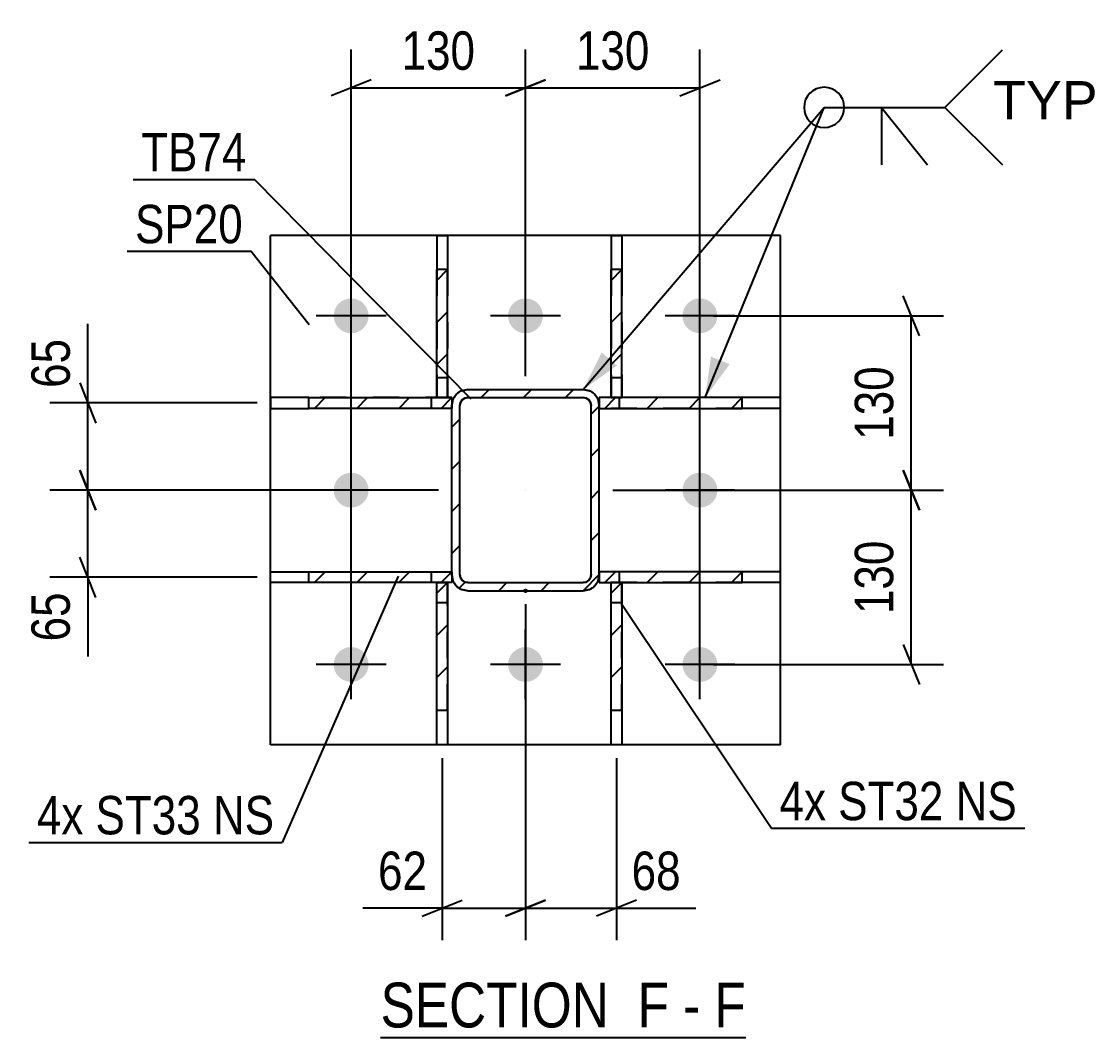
# Model space of a CAD drawing. Header units: millimetres. Extents: x 0 to 1766, y 0 to 560.
# Drawn here: x 1324.2 to 1404.4, y 49.7 to 125.5 of the extents above; entities that cross this region are included whole.
import ezdxf

# ---------------------------------------------------------------- set-up
doc = ezdxf.new("R2010")
doc.units = ezdxf.units.MM
doc.linetypes.add('DXK_LINE_DOT2', pattern=[3.9198, 1.9599, -1.9599])
doc.linetypes.add('DXK_LINE_DOT3', pattern=[5.9187, 2.979, -0.9799, 0.9799, -0.9799])
doc.styles.add('Arial', font='ARIAL.TTF', dxfattribs={"height": 0.2})
doc.styles.add('Arial Narrow', font='ARIALN.TTF', dxfattribs={"height": 0.2})

# ---------------------------------------------------------------- blocks, each defined once
blk = doc.blocks.new('Unknown-814172123-17 - 6068')
at = {"color": 6, "linetype": 'Continuous'}
blk.add_line((1350.94, 49.73), (1378.156, 49.73), dxfattribs=at)
at = {"color": 0, "linetype": 'Continuous'}
for points in [[(1369.048, 50.48), (1369.048, 53.98), (1350.94, 53.98), (1350.94, 50.48)], [(1372.44, 50.48), (1372.44, 53.98), (1370.098, 53.98), (1370.098, 50.48)], [(1374.765, 50.48), (1374.765, 53.98), (1373.49, 53.98), (1373.49, 50.48)], [(1378.156, 50.48), (1378.156, 53.98), (1375.815, 53.98), (1375.815, 50.48)]]:
    blk.add_wipeout(points, dxfattribs=at)
at = {"color": 7, "linetype": 'Continuous', "style": 'Arial Narrow'}
for s, height, p in [('SECTION ', 3.3405, (1350.94, 50.48)), ('F', 3.34, (1370.098, 50.48)), ('F', 3.34, (1375.815, 50.48)), ('-', 3.34, (1373.49, 50.48))]:
    blk.add_text(s, height=height, dxfattribs=at).set_placement(p)
blk = doc.blocks.new('Part-814172123-6140 - 6068')
at = {"linetype": 'Continuous'}
h = blk.add_hatch(dxfattribs=at)
h.set_pattern_fill('', scale=0.7, style=0, pattern_type=0)
h.set_pattern_definition([(45, (1356.2436, 97.4505), (-1.57154, 1.57154), [])])
h.paths.add_polyline_path([(1356.244, 96.651), (1356.244, 97.451), (1345.596, 97.451), (1345.596, 96.651)])
at = {"color": 2, "linetype": 'Continuous'}
for p, q in [((1345.596, 97.451), (1342.744, 97.451)), ((1342.744, 97.451), (1342.744, 96.651)), ((1345.596, 97.451), (1356.244, 97.451)), ((1345.596, 96.651), (1345.596, 97.451)), ((1356.244, 97.451), (1356.244, 96.651)), ((1342.744, 96.651), (1345.596, 96.651)), ((1356.244, 96.651), (1345.596, 96.651))]:
    blk.add_line(p, q, dxfattribs=at)
at = {"color": 7, "linetype": 'DXK_LINE_DOT2'}
for p, q in [((1356.244, 97.451), (1345.596, 97.451)), ((1354.744, 96.651), (1354.744, 97.451)), ((1356.244, 97.451), (1356.244, 96.651)), ((1356.244, 96.651), (1345.596, 96.651))]:
    blk.add_line(p, q, dxfattribs=at)
blk = doc.blocks.new('Part-814172123-6139 - 6068')
at = {"linetype": 'Continuous'}
h = blk.add_hatch(dxfattribs=at)
h.set_pattern_fill('', scale=0.7, style=0, pattern_type=0)
h.set_pattern_definition([(45, (1368.9282, 83.6607), (-1.57154, 1.57154), [])])
h.paths.add_polyline_path([(1368.928, 74.109), (1368.928, 83.661), (1368.128, 83.661), (1368.128, 74.109)])
at = {"color": 7, "linetype": 'DXK_LINE_DOT2'}
for p, q in [((1368.128, 82.161), (1368.128, 83.661)), ((1368.128, 83.661), (1368.928, 83.661)), ((1368.928, 74.109), (1368.928, 83.661)), ((1368.128, 82.161), (1368.928, 82.161)), ((1368.128, 74.109), (1368.128, 82.161))]:
    blk.add_line(p, q, dxfattribs=at)
at = {"color": 2, "linetype": 'Continuous'}
for p, q in [((1368.128, 74.109), (1368.128, 83.661)), ((1368.128, 83.661), (1368.928, 83.661)), ((1368.928, 83.661), (1368.928, 74.109)), ((1368.128, 71.551), (1368.128, 74.109)), ((1368.928, 74.109), (1368.128, 74.109)), ((1368.928, 74.109), (1368.928, 71.551)), ((1368.928, 71.551), (1368.128, 71.551))]:
    blk.add_line(p, q, dxfattribs=at)
blk = doc.blocks.new('Part-814172123-6119 - 6068')
at = {"linetype": 'Continuous'}
h = blk.add_hatch(dxfattribs=at)
h.set_pattern_fill('', scale=0.7, style=0, pattern_type=0)
h.set_pattern_definition([(45, (1367.244, 84.2508), (-1.57154, 1.57154), [])])
h.paths.add_polyline_path([(1367.153, 83.792), (1367.244, 84.251), (1367.244, 96.851), (1367.153, 97.31), (1366.892, 97.699), (1366.503, 97.959), (1366.044, 98.051), (1357.444, 98.051), (1356.985, 97.959), (1356.595, 97.699), (1356.335, 97.31), (1356.244, 96.851), (1356.244, 84.251), (1356.335, 83.792), (1356.595, 83.402), (1356.985, 83.142), (1357.444, 83.051), (1366.044, 83.051), (1366.503, 83.142), (1366.892, 83.402)])
h.paths.add_polyline_path([(1366.274, 83.697), (1366.044, 83.651), (1357.444, 83.651), (1357.214, 83.697), (1357.02, 83.827), (1356.89, 84.021), (1356.844, 84.251), (1356.844, 96.851), (1356.89, 97.08), (1357.02, 97.275), (1357.214, 97.405), (1357.444, 97.451), (1366.044, 97.451), (1366.274, 97.405), (1366.468, 97.275), (1366.598, 97.08), (1366.644, 96.851), (1366.644, 84.251), (1366.598, 84.021), (1366.468, 83.827)])
blk.add_hatch(color=30, dxfattribs=at).paths.add_polyline_path([(1361.744, 82.951, -1), (1361.744, 83.151, -1)])
at = {"color": 7, "linetype": 'DXK_LINE_DOT2'}
for p, q in [((1356.985, 97.959), (1357.444, 98.051)), ((1357.444, 98.051), (1366.044, 98.051)), ((1366.044, 98.051), (1366.503, 97.959)), ((1356.244, 96.851), (1356.335, 97.31)), ((1356.89, 97.08), (1356.844, 96.851)), ((1357.02, 97.275), (1356.89, 97.08)), ((1357.214, 97.405), (1357.02, 97.275)), ((1357.444, 97.451), (1357.214, 97.405)), ((1357.444, 97.451), (1366.044, 97.451)), ((1366.274, 97.405), (1366.044, 97.451)), ((1366.468, 97.275), (1366.274, 97.405)), ((1366.598, 97.08), (1366.468, 97.275)), ((1366.644, 96.851), (1366.598, 97.08)), ((1367.153, 97.31), (1367.244, 96.851)), ((1356.244, 84.251), (1356.244, 96.851)), ((1356.844, 84.251), (1356.844, 96.851)), ((1366.644, 84.251), (1366.644, 96.851)), ((1367.244, 84.251), (1367.244, 96.851)), ((1356.335, 83.792), (1356.244, 84.251)), ((1356.844, 84.251), (1356.89, 84.021)), ((1366.598, 84.021), (1366.644, 84.251)), ((1367.244, 84.251), (1367.153, 83.792)), ((1356.89, 84.021), (1357.02, 83.827)), ((1357.02, 83.827), (1357.214, 83.697)), ((1357.214, 83.697), (1357.444, 83.651)), ((1357.444, 83.651), (1366.044, 83.651)), ((1366.044, 83.651), (1366.274, 83.697)), ((1366.274, 83.697), (1366.468, 83.827)), ((1366.468, 83.827), (1366.598, 84.021)), ((1357.444, 83.051), (1356.985, 83.142)), ((1357.444, 83.051), (1366.044, 83.051)), ((1366.503, 83.142), (1366.044, 83.051))]:
    blk.add_line(p, q, dxfattribs=at)
at = {"color": 2, "linetype": 'Continuous'}
for p, q in [((1357.444, 98.051), (1356.985, 97.959)), ((1357.444, 98.051), (1366.044, 98.051)), ((1366.503, 97.959), (1366.044, 98.051)), ((1356.335, 97.31), (1356.244, 96.851)), ((1356.844, 96.851), (1356.89, 97.08)), ((1356.89, 97.08), (1357.02, 97.275)), ((1357.02, 97.275), (1357.214, 97.405)), ((1357.214, 97.405), (1357.444, 97.451)), ((1357.444, 97.451), (1366.044, 97.451)), ((1366.044, 97.451), (1366.274, 97.405)), ((1366.274, 97.405), (1366.468, 97.275)), ((1366.468, 97.275), (1366.598, 97.08)), ((1366.598, 97.08), (1366.644, 96.851)), ((1367.244, 96.851), (1367.153, 97.31)), ((1356.244, 84.251), (1356.244, 96.851)), ((1356.844, 84.251), (1356.844, 96.851)), ((1366.644, 84.251), (1366.644, 96.851)), ((1367.244, 84.251), (1367.244, 96.851)), ((1356.244, 84.251), (1356.335, 83.792)), ((1356.89, 84.021), (1356.844, 84.251)), ((1366.644, 84.251), (1366.598, 84.021)), ((1367.153, 83.792), (1367.244, 84.251)), ((1357.02, 83.827), (1356.89, 84.021)), ((1357.214, 83.697), (1357.02, 83.827)), ((1357.444, 83.651), (1357.214, 83.697)), ((1357.444, 83.651), (1366.044, 83.651)), ((1366.274, 83.697), (1366.044, 83.651)), ((1366.468, 83.827), (1366.274, 83.697)), ((1366.598, 84.021), (1366.468, 83.827)), ((1356.985, 83.142), (1357.444, 83.051)), ((1357.444, 83.051), (1366.044, 83.051)), ((1366.044, 83.051), (1366.503, 83.142))]:
    blk.add_line(p, q, dxfattribs=at)
at = {"color": 7, "linetype": 'DXK_LINE_DOT3'}
blk.add_line((1361.744, 90.551), (1361.744, 90.551), dxfattribs=at)
at = {"color": 30, "linetype": 'DXK_LINE_DOT3'}
blk.add_line((1361.744, 83.051), (1361.744, 83.051), dxfattribs=at)
at = {"color": 30, "linetype": 'Continuous'}
blk.add_circle((1361.744, 83.051), 0.1, dxfattribs=at)
at = {"color": 7, "linetype": 'DXK_LINE_DOT2'}
for centre, start, end in [((1357.444, 96.851), 112.49998, 157.49998), ((1366.044, 96.851), 22.49998, 67.49998), ((1357.444, 84.251), 202.49998, 247.49998), ((1366.044, 84.251), 292.49998, 337.49998)]:
    blk.add_arc(centre, 1.2, start, end, dxfattribs=at)
at = {"color": 2, "linetype": 'Continuous'}
for centre, start, end in [((1357.444, 96.851), 112.49998, 157.49998), ((1366.044, 96.851), 22.49998, 67.49998), ((1357.444, 84.251), 202.49998, 247.49998), ((1366.044, 84.251), 292.49998, 337.49998)]:
    blk.add_arc(centre, 1.2, start, end, dxfattribs=at)
blk = doc.blocks.new('Part-814172123-6128 - 6068')
at = {"linetype": 'Continuous'}
h = blk.add_hatch(dxfattribs=at)
h.set_pattern_fill('', scale=0.7, style=0, pattern_type=0)
h.set_pattern_definition([(45, (1355.9282, 106.997), (-1.57154, 1.57154), [])])
h.paths.add_polyline_path([(1355.928, 97.461), (1355.928, 106.997), (1355.128, 106.997), (1355.128, 97.461)])
at = {"color": 2, "linetype": 'Continuous'}
for p, q in [((1355.128, 109.551), (1355.128, 106.997)), ((1355.128, 109.551), (1355.928, 109.551)), ((1355.928, 109.551), (1355.928, 106.997)), ((1355.128, 97.461), (1355.128, 106.997)), ((1355.928, 106.997), (1355.128, 106.997)), ((1355.928, 97.461), (1355.928, 106.997)), ((1355.128, 97.461), (1355.928, 97.461))]:
    blk.add_line(p, q, dxfattribs=at)
at = {"color": 7, "linetype": 'DXK_LINE_DOT2'}
for p, q in [((1355.128, 106.997), (1355.128, 97.461)), ((1355.928, 106.997), (1355.928, 97.461)), ((1355.128, 98.961), (1355.928, 98.961)), ((1355.128, 97.461), (1355.928, 97.461))]:
    blk.add_line(p, q, dxfattribs=at)
blk = doc.blocks.new('Bolt-814172123-6200 - 6068')
at = {"linetype": 'Continuous'}
for points in [[(1347.444, 103.551, -1), (1350.044, 103.551, -1)], [(1360.444, 103.551, -1), (1363.044, 103.551, -1)], [(1373.444, 103.551, -1), (1376.044, 103.551, -1)], [(1347.444, 90.551, -1), (1350.044, 90.551, -1)], [(1373.444, 90.551, -1), (1376.044, 90.551, -1)], [(1347.444, 77.551, -1), (1350.044, 77.551, -1)], [(1360.444, 77.551, -1), (1363.044, 77.551, -1)], [(1373.444, 77.551, -1), (1376.044, 77.551, -1)]]:
    blk.add_hatch(color=1, dxfattribs=at).paths.add_polyline_path(points)
at = {"color": 1, "linetype": 'Continuous'}
for p, q in [((1348.744, 100.951), (1348.744, 106.151)), ((1361.744, 100.951), (1361.744, 106.151)), ((1374.744, 100.951), (1374.744, 106.151)), ((1351.344, 103.551), (1346.144, 103.551)), ((1364.344, 103.551), (1359.144, 103.551)), ((1377.344, 103.551), (1372.144, 103.551)), ((1348.744, 87.951), (1348.744, 93.151)), ((1374.744, 87.951), (1374.744, 93.151)), ((1351.344, 90.551), (1346.144, 90.551)), ((1377.344, 90.551), (1372.144, 90.551)), ((1348.744, 74.951), (1348.744, 80.151)), ((1361.744, 74.951), (1361.744, 80.151)), ((1374.744, 74.951), (1374.744, 80.151)), ((1351.344, 77.551), (1346.144, 77.551)), ((1364.344, 77.551), (1359.144, 77.551)), ((1377.344, 77.551), (1372.144, 77.551))]:
    blk.add_line(p, q, dxfattribs=at)
blk = doc.blocks.new('Part-814172123-6141 - 6068')
at = {"linetype": 'Continuous'}
h = blk.add_hatch(dxfattribs=at)
h.set_pattern_fill('', scale=0.7, style=0, pattern_type=0)
h.set_pattern_definition([(45, (1356.2436, 84.4505), (-1.57154, 1.57154), [])])
h.paths.add_polyline_path([(1356.244, 83.651), (1356.244, 84.451), (1345.596, 84.451), (1345.596, 83.651)])
at = {"color": 2, "linetype": 'Continuous'}
for p, q in [((1342.744, 83.651), (1342.744, 84.451)), ((1342.744, 84.451), (1345.596, 84.451)), ((1345.596, 84.451), (1356.244, 84.451)), ((1345.596, 83.651), (1345.596, 84.451)), ((1356.244, 84.451), (1356.244, 83.651)), ((1345.596, 83.651), (1342.744, 83.651)), ((1356.244, 83.651), (1345.596, 83.651))]:
    blk.add_line(p, q, dxfattribs=at)
at = {"color": 7, "linetype": 'DXK_LINE_DOT2'}
for p, q in [((1345.596, 84.451), (1356.244, 84.451)), ((1354.744, 83.651), (1354.744, 84.451)), ((1356.244, 84.451), (1356.244, 83.651)), ((1356.244, 83.651), (1345.596, 83.651))]:
    blk.add_line(p, q, dxfattribs=at)
blk = doc.blocks.new('Part-814172123-6133 - 6068')
at = {"linetype": 'Continuous'}
h = blk.add_hatch(dxfattribs=at)
h.set_pattern_fill('', scale=0.7, style=0, pattern_type=0)
h.set_pattern_definition([(45, (1368.9277, 106.997), (-1.57154, 1.57154), [])])
h.paths.add_polyline_path([(1368.927, 97.461), (1368.928, 106.997), (1368.128, 106.997), (1368.127, 97.461)])
at = {"color": 2, "linetype": 'Continuous'}
for p, q in [((1368.128, 109.551), (1368.128, 106.997)), ((1368.128, 109.551), (1368.928, 109.551)), ((1368.928, 109.551), (1368.928, 106.997)), ((1368.127, 97.461), (1368.128, 106.997)), ((1368.928, 106.997), (1368.128, 106.997)), ((1368.927, 97.461), (1368.928, 106.997)), ((1368.127, 97.461), (1368.927, 97.461))]:
    blk.add_line(p, q, dxfattribs=at)
at = {"color": 7, "linetype": 'DXK_LINE_DOT2'}
for p, q in [((1368.128, 106.997), (1368.127, 97.461)), ((1368.928, 106.997), (1368.927, 97.461)), ((1368.127, 98.961), (1368.927, 98.961)), ((1368.127, 97.461), (1368.927, 97.461))]:
    blk.add_line(p, q, dxfattribs=at)
blk = doc.blocks.new('Part-814172123-6134 - 6068')
at = {"linetype": 'Continuous'}
h = blk.add_hatch(dxfattribs=at)
h.set_pattern_fill('', scale=0.7, style=0, pattern_type=0)
h.set_pattern_definition([(45, (1355.9287, 83.6607), (-1.57154, 1.57154), [])])
h.paths.add_polyline_path([(1355.928, 74.109), (1355.929, 83.661), (1355.129, 83.661), (1355.128, 74.109)])
at = {"color": 2, "linetype": 'Continuous'}
for p, q in [((1355.128, 74.109), (1355.129, 83.661)), ((1355.129, 83.661), (1355.929, 83.661)), ((1355.929, 83.661), (1355.928, 74.109)), ((1355.128, 71.551), (1355.128, 74.109)), ((1355.928, 74.109), (1355.128, 74.109)), ((1355.928, 74.109), (1355.928, 71.551)), ((1355.928, 71.551), (1355.128, 71.551))]:
    blk.add_line(p, q, dxfattribs=at)
at = {"color": 7, "linetype": 'DXK_LINE_DOT2'}
for p, q in [((1355.129, 82.161), (1355.129, 83.661)), ((1355.129, 83.661), (1355.929, 83.661)), ((1355.928, 74.109), (1355.929, 83.661)), ((1355.128, 74.109), (1355.129, 82.161)), ((1355.129, 82.161), (1355.929, 82.161))]:
    blk.add_line(p, q, dxfattribs=at)
blk = doc.blocks.new('Part-814172123-6156 - 6068')
at = {"linetype": 'Continuous'}
h = blk.add_hatch(dxfattribs=at)
h.set_pattern_fill('', scale=0.7, style=0, pattern_type=0)
h.set_pattern_definition([(45, (1377.8917, 97.4508), (-1.57154, 1.57154), [])])
h.paths.add_polyline_path([(1377.892, 96.651), (1377.892, 97.451), (1367.244, 97.451), (1367.244, 96.651)])
at = {"color": 7, "linetype": 'DXK_LINE_DOT2'}
for p, q in [((1377.892, 97.451), (1367.244, 97.451)), ((1367.244, 97.451), (1367.244, 96.651)), ((1368.744, 96.651), (1368.744, 97.451)), ((1377.892, 96.651), (1367.244, 96.651))]:
    blk.add_line(p, q, dxfattribs=at)
at = {"color": 2, "linetype": 'Continuous'}
for p, q in [((1377.892, 97.451), (1367.244, 97.451)), ((1367.244, 97.451), (1367.244, 96.651)), ((1380.744, 97.451), (1377.892, 97.451)), ((1377.892, 96.651), (1377.892, 97.451)), ((1380.744, 96.651), (1380.744, 97.451)), ((1367.244, 96.651), (1377.892, 96.651)), ((1380.744, 96.651), (1377.892, 96.651))]:
    blk.add_line(p, q, dxfattribs=at)
blk = doc.blocks.new('Part-814172123-6161 - 6068')
at = {"linetype": 'Continuous'}
h = blk.add_hatch(dxfattribs=at)
h.set_pattern_fill('', scale=0.7, style=0, pattern_type=0)
h.set_pattern_definition([(45, (1377.8917, 84.4508), (-1.57154, 1.57154), [])])
h.paths.add_polyline_path([(1377.892, 83.651), (1377.892, 84.451), (1367.244, 84.451), (1367.244, 83.651)])
at = {"color": 7, "linetype": 'DXK_LINE_DOT2'}
for p, q in [((1377.892, 84.451), (1367.244, 84.451)), ((1367.244, 84.451), (1367.244, 83.651)), ((1368.744, 83.651), (1368.744, 84.451)), ((1377.892, 83.651), (1367.244, 83.651))]:
    blk.add_line(p, q, dxfattribs=at)
at = {"color": 2, "linetype": 'Continuous'}
for p, q in [((1377.892, 84.451), (1367.244, 84.451)), ((1367.244, 84.451), (1367.244, 83.651)), ((1380.744, 84.451), (1377.892, 84.451)), ((1377.892, 83.651), (1377.892, 84.451)), ((1380.744, 83.651), (1380.744, 84.451)), ((1367.244, 83.651), (1377.892, 83.651)), ((1380.744, 83.651), (1377.892, 83.651))]:
    blk.add_line(p, q, dxfattribs=at)
blk = doc.blocks.new('Part-814172123-6167 - 6068')
at = {"color": 2, "linetype": 'Continuous'}
for p, q in [((1342.744, 71.551), (1342.744, 109.551)), ((1380.744, 109.551), (1342.744, 109.551)), ((1380.744, 71.551), (1380.744, 109.551)), ((1380.744, 71.551), (1342.744, 71.551))]:
    blk.add_line(p, q, dxfattribs=at)
blk = doc.blocks.new('StraightDimension-814172123-6297 - 6068')
at = {"color": 7, "linetype": 'Continuous'}
for p, q in [((1391.101, 89.051), (1389.901, 92.051)), ((1368.244, 90.551), (1392.901, 90.551)), ((1390.501, 77.551), (1390.501, 90.551)), ((1389.901, 79.051), (1391.101, 76.051)), ((1375.744, 77.551), (1392.901, 77.551))]:
    blk.add_line(p, q, dxfattribs=at)
at = {"color": 0}
blk.add_wipeout([(1389.751, 87.393), (1385.551, 87.393), (1385.551, 80.709), (1389.751, 80.709)], dxfattribs=at)
at = {"color": 3, "style": 'Arial Narrow'}
blk.add_text('130', height=2.8633, rotation=90.00021, dxfattribs=at).set_placement((1389.151, 81.309))
blk = doc.blocks.new('StraightDimension-814172123-6259 - 6068')
at = {"color": 7, "linetype": 'Continuous'}
for p, q in [((1348.744, 78.551), (1348.744, 123.401)), ((1361.744, 99.051), (1361.744, 123.401)), ((1350.244, 121.151), (1347.244, 119.951)), ((1360.244, 119.951), (1363.244, 121.151)), ((1348.744, 120.551), (1361.744, 120.551))]:
    blk.add_line(p, q, dxfattribs=at)
at = {"color": 0}
blk.add_wipeout([(1358.586, 121.301), (1358.586, 125.501), (1351.902, 125.501), (1351.902, 121.301)], dxfattribs=at)
at = {"color": 3, "style": 'Arial Narrow'}
blk.add_text('130', height=2.8633, dxfattribs=at).set_placement((1352.502, 121.901))
blk = doc.blocks.new('StraightDimension-814172123-6268 - 6068')
at = {"color": 7, "linetype": 'Continuous'}
for p, q in [((1361.744, 99.051), (1361.744, 123.401)), ((1374.744, 78.551), (1374.744, 123.401)), ((1363.244, 121.151), (1360.244, 119.951)), ((1373.244, 119.951), (1376.244, 121.151)), ((1361.744, 120.551), (1374.744, 120.551))]:
    blk.add_line(p, q, dxfattribs=at)
at = {"color": 0}
blk.add_wipeout([(1371.586, 121.301), (1371.586, 125.501), (1364.902, 125.501), (1364.902, 121.301)], dxfattribs=at)
at = {"color": 3, "style": 'Arial Narrow'}
blk.add_text('130', height=2.8633, dxfattribs=at).set_placement((1365.502, 121.901))
blk = doc.blocks.new('StraightDimension-814172123-6278 - 6068')
at = {"color": 7, "linetype": 'Continuous'}
for p, q in [((1361.744, 82.051), (1361.744, 56.98)), ((1368.528, 70.551), (1368.528, 56.98)), ((1360.244, 58.78), (1363.244, 59.98)), ((1361.744, 59.38), (1368.528, 59.38)), ((1370.028, 59.98), (1367.028, 58.78)), ((1368.528, 59.38), (1374.434, 59.38)), ((1368.528, 59.38), (1374.434, 59.38))]:
    blk.add_line(p, q, dxfattribs=at)
at = {"color": 0}
blk.add_wipeout([(1373.909, 60.13), (1373.909, 64.33), (1369.053, 64.33), (1369.053, 60.13)], dxfattribs=at)
at = {"color": 3, "style": 'Arial Narrow'}
blk.add_text('68', height=2.8633, dxfattribs=at).set_placement((1369.653, 60.73))
blk = doc.blocks.new('StraightDimension-814172123-6287 - 6068')
at = {"color": 7, "linetype": 'Continuous'}
for p, q in [((1361.744, 82.051), (1361.744, 56.98)), ((1355.528, 70.551), (1355.528, 56.98)), ((1355.528, 59.38), (1349.622, 59.38)), ((1355.528, 59.38), (1349.622, 59.38)), ((1354.028, 58.78), (1357.028, 59.98)), ((1355.528, 59.38), (1361.744, 59.38)), ((1363.244, 59.98), (1360.244, 58.78))]:
    blk.add_line(p, q, dxfattribs=at)
at = {"color": 0}
blk.add_wipeout([(1355.003, 60.13), (1355.003, 64.33), (1350.147, 64.33), (1350.147, 60.13)], dxfattribs=at)
at = {"color": 3, "style": 'Arial Narrow'}
blk.add_text('62', height=2.8633, dxfattribs=at).set_placement((1350.747, 60.73))
blk = doc.blocks.new('StraightDimension-814172123-6307 - 6068')
at = {"color": 7, "linetype": 'Continuous'}
for p, q in [((1391.101, 102.051), (1389.901, 105.051)), ((1375.744, 103.551), (1392.901, 103.551)), ((1390.501, 90.551), (1390.501, 103.551)), ((1389.901, 92.051), (1391.101, 89.051)), ((1368.244, 90.551), (1392.901, 90.551))]:
    blk.add_line(p, q, dxfattribs=at)
at = {"color": 0}
blk.add_wipeout([(1389.751, 100.393), (1385.551, 100.393), (1385.551, 93.709), (1389.751, 93.709)], dxfattribs=at)
at = {"color": 3, "style": 'Arial Narrow'}
blk.add_text('130', height=2.8633, rotation=90.00021, dxfattribs=at).set_placement((1389.151, 94.309))
blk = doc.blocks.new('StraightDimension-814172123-6318 - 6068')
at = {"color": 7, "linetype": 'Continuous'}
for p, q in [((1328.522, 92.051), (1329.722, 89.051)), ((1355.244, 90.551), (1326.272, 90.551)), ((1329.122, 84.051), (1329.122, 90.551)), ((1329.722, 82.551), (1328.522, 85.551)), ((1341.744, 84.051), (1326.272, 84.051)), ((1329.122, 84.051), (1329.122, 78.145)), ((1329.122, 84.051), (1329.122, 78.145))]:
    blk.add_line(p, q, dxfattribs=at)
at = {"color": 0}
blk.add_wipeout([(1328.372, 83.526), (1324.172, 83.526), (1324.172, 78.67), (1328.372, 78.67)], dxfattribs=at)
at = {"color": 3, "style": 'Arial Narrow'}
blk.add_text('65', height=2.8633, rotation=90.00021, dxfattribs=at).set_placement((1327.772, 79.27))
blk = doc.blocks.new('StraightDimension-814172123-6324 - 6068')
at = {"color": 7, "linetype": 'Continuous'}
for p, q in [((1329.122, 97.051), (1329.122, 102.957)), ((1329.122, 97.051), (1329.122, 102.957)), ((1328.522, 98.551), (1329.722, 95.551)), ((1341.744, 97.051), (1326.272, 97.051)), ((1329.122, 90.551), (1329.122, 97.051)), ((1329.722, 89.051), (1328.522, 92.051)), ((1355.244, 90.551), (1326.272, 90.551))]:
    blk.add_line(p, q, dxfattribs=at)
at = {"color": 0}
blk.add_wipeout([(1328.372, 102.432), (1324.172, 102.432), (1324.172, 97.576), (1328.372, 97.576)], dxfattribs=at)
at = {"color": 3, "style": 'Arial Narrow'}
blk.add_text('65', height=2.8633, rotation=90.00021, dxfattribs=at).set_placement((1327.772, 98.176))
blk = doc.blocks.new('Mark-814172123-6115 - 6068')
at = {"color": 30, "linetype": 'Continuous'}
for p in [(1332.496, 113.72), (1357.694, 97.344)]:
    blk.add_line(p, (1341.55, 113.72), dxfattribs=at)
at = {"color": 0}
blk.add_wipeout([(1340.95, 114.32), (1340.95, 117.32), (1333.096, 117.32), (1333.096, 114.32)], dxfattribs=at)
blk.add_wipeout([(1340.95, 114.32), (1340.95, 117.32), (1333.096, 117.32), (1333.096, 114.32)], dxfattribs=at)
at = {"color": 3, "style": 'Arial Narrow'}
blk.add_text('TB74', height=2.8633, dxfattribs=at).set_placement((1333.096, 114.32))
blk = doc.blocks.new('Mark-814172123-6163 - 6068')
at = {"color": 30, "linetype": 'Continuous'}
for p in [(1332.036, 108.364), (1345.622, 102.89)]:
    blk.add_line(p, (1341.275, 108.364), dxfattribs=at)
at = {"color": 0}
blk.add_wipeout([(1340.675, 108.964), (1340.675, 111.964), (1332.636, 111.964), (1332.636, 108.964)], dxfattribs=at)
blk.add_wipeout([(1340.675, 108.964), (1340.675, 111.964), (1332.636, 111.964), (1332.636, 108.964)], dxfattribs=at)
at = {"color": 3, "style": 'Arial Narrow'}
blk.add_text('SP20', height=2.8633, dxfattribs=at).set_placement((1332.636, 108.964))
blk = doc.blocks.new('WeldMark-814172123-6330 - 6068')
at = {"linetype": 'Continuous'}
for points in [[(1368.562, 99.846), (1366.044, 98.051), (1367.421, 100.82)], [(1376.96, 99.942), (1375.128, 97.451), (1375.572, 100.511)]]:
    blk.add_hatch(color=30, dxfattribs=at).paths.add_polyline_path(points)
at = {"color": 30, "linetype": 'Continuous'}
for p, q in [((1366.044, 98.051), (1384.004, 119.093)), ((1375.128, 97.451), (1384.004, 119.093)), ((1384.004, 119.093), (1393.004, 119.093))]:
    blk.add_line(p, q, dxfattribs=at)
at = {"color": 3, "linetype": 'Continuous'}
for q in [(1391.719, 114.808), (1388.29, 114.808)]:
    blk.add_line((1388.29, 119.093), q, dxfattribs=at)
for start, end in [(90, 270), (270, 90)]:
    blk.add_arc((1384.004, 119.093), 1.5, start, end, dxfattribs=at)
at = {"color": 0, "linetype": 'Continuous'}
blk.add_wipeout([(1404.38, 118.193), (1404.38, 121.193), (1396.604, 121.193), (1396.604, 118.193)], dxfattribs=at)
blk.add_wipeout([(1404.38, 118.193), (1404.38, 121.193), (1396.604, 121.193), (1396.604, 118.193)], dxfattribs=at)
at = {"color": 3, "linetype": 'Continuous'}
for q in [(1397.29, 123.379), (1397.29, 114.808)]:
    blk.add_line((1393.004, 119.093), q, dxfattribs=at)
at = {"color": 3, "linetype": 'Continuous', "style": 'Arial'}
blk.add_text('TYP', height=2.8652, dxfattribs=at).set_placement((1396.604, 118.193))
blk = doc.blocks.new('MarkSet-814172123-6379 - 6068')
at = {"color": 30, "linetype": 'Continuous'}
for p, q in [((1368.928, 82.056), (1380.078, 65.336)), ((1380.078, 65.336), (1398.969, 65.336))]:
    blk.add_line(p, q, dxfattribs=at)
at = {"color": 0}
for points in [[(1384.15, 65.936), (1384.15, 68.936), (1380.678, 68.936), (1380.678, 65.936)], [(1392.904, 65.936), (1392.904, 68.936), (1385.05, 68.936), (1385.05, 65.936)], [(1398.369, 65.936), (1398.369, 68.936), (1393.804, 68.936), (1393.804, 65.936)]]:
    blk.add_wipeout(points, dxfattribs=at)
for points in [[(1384.15, 65.936), (1384.15, 68.936), (1380.678, 68.936), (1380.678, 65.936)], [(1392.904, 65.936), (1392.904, 68.936), (1385.05, 68.936), (1385.05, 65.936)], [(1398.369, 65.936), (1398.369, 68.936), (1393.804, 68.936), (1393.804, 65.936)]]:
    blk.add_wipeout(points, dxfattribs=at)
at = {"color": 3, "style": 'Arial Narrow'}
for s, p in [('4x', (1380.678, 65.936)), ('ST32', (1385.05, 65.936)), ('NS', (1393.804, 65.936))]:
    blk.add_text(s, height=2.8633, dxfattribs=at).set_placement(p)
blk = doc.blocks.new('MarkSet-814172123-6409 - 6068')
at = {"color": 30, "linetype": 'Continuous'}
for p in [(1352.258, 84.13), (1324.716, 64.279)]:
    blk.add_line(p, (1343.607, 64.279), dxfattribs=at)
at = {"color": 0}
for points in [[(1328.788, 64.879), (1328.788, 67.879), (1325.316, 67.879), (1325.316, 64.879)], [(1337.542, 64.879), (1337.542, 67.879), (1329.688, 67.879), (1329.688, 64.879)], [(1343.007, 64.879), (1343.007, 67.879), (1338.442, 67.879), (1338.442, 64.879)]]:
    blk.add_wipeout(points, dxfattribs=at)
for points in [[(1328.788, 64.879), (1328.788, 67.879), (1325.316, 67.879), (1325.316, 64.879)], [(1337.542, 64.879), (1337.542, 67.879), (1329.688, 67.879), (1329.688, 64.879)], [(1343.007, 64.879), (1343.007, 67.879), (1338.442, 67.879), (1338.442, 64.879)]]:
    blk.add_wipeout(points, dxfattribs=at)
at = {"color": 3, "style": 'Arial Narrow'}
for s, p in [('4x', (1325.316, 64.879)), ('ST33', (1329.688, 64.879)), ('NS', (1338.442, 64.879))]:
    blk.add_text(s, height=2.8633, dxfattribs=at).set_placement(p)

msp = doc.modelspace()

# ---------------------------------------------------------------- block references
for name in ['Part-814172123-6167 - 6068', 'Part-814172123-6128 - 6068', 'Part-814172123-6133 - 6068', 'Bolt-814172123-6200 - 6068', 'Part-814172123-6119 - 6068', 'Part-814172123-6140 - 6068', 'Part-814172123-6156 - 6068', 'Part-814172123-6141 - 6068', 'Part-814172123-6161 - 6068', 'Part-814172123-6134 - 6068', 'Part-814172123-6139 - 6068', 'Unknown-814172123-17 - 6068']:
    msp.add_blockref(name, (0, 0))

# ---------------------------------------------------------------- next in the draw order: block references
for name in ['StraightDimension-814172123-6259 - 6068', 'StraightDimension-814172123-6297 - 6068']:
    msp.add_blockref(name, (0, 0))

# ---------------------------------------------------------------- next in the draw order: block references
msp.add_blockref('StraightDimension-814172123-6268 - 6068', (0, 0))

# ---------------------------------------------------------------- next in the draw order: block references
for name in ['StraightDimension-814172123-6307 - 6068', 'StraightDimension-814172123-6278 - 6068']:
    msp.add_blockref(name, (0, 0))

# ---------------------------------------------------------------- next in the draw order: block references
for name in ['WeldMark-814172123-6330 - 6068', 'StraightDimension-814172123-6287 - 6068', 'MarkSet-814172123-6379 - 6068']:
    msp.add_blockref(name, (0, 0))

# ---------------------------------------------------------------- next in the draw order: block references
msp.add_blockref('StraightDimension-814172123-6318 - 6068', (0, 0))

# ---------------------------------------------------------------- next in the draw order: block references
for name in ['StraightDimension-814172123-6324 - 6068', 'MarkSet-814172123-6409 - 6068']:
    msp.add_blockref(name, (0, 0))

# ---------------------------------------------------------------- next in the draw order: block references
msp.add_blockref('Mark-814172123-6115 - 6068', (0, 0))

# ---------------------------------------------------------------- next in the draw order: block references
msp.add_blockref('Mark-814172123-6163 - 6068', (0, 0))

doc.saveas('drawing.dxf')
